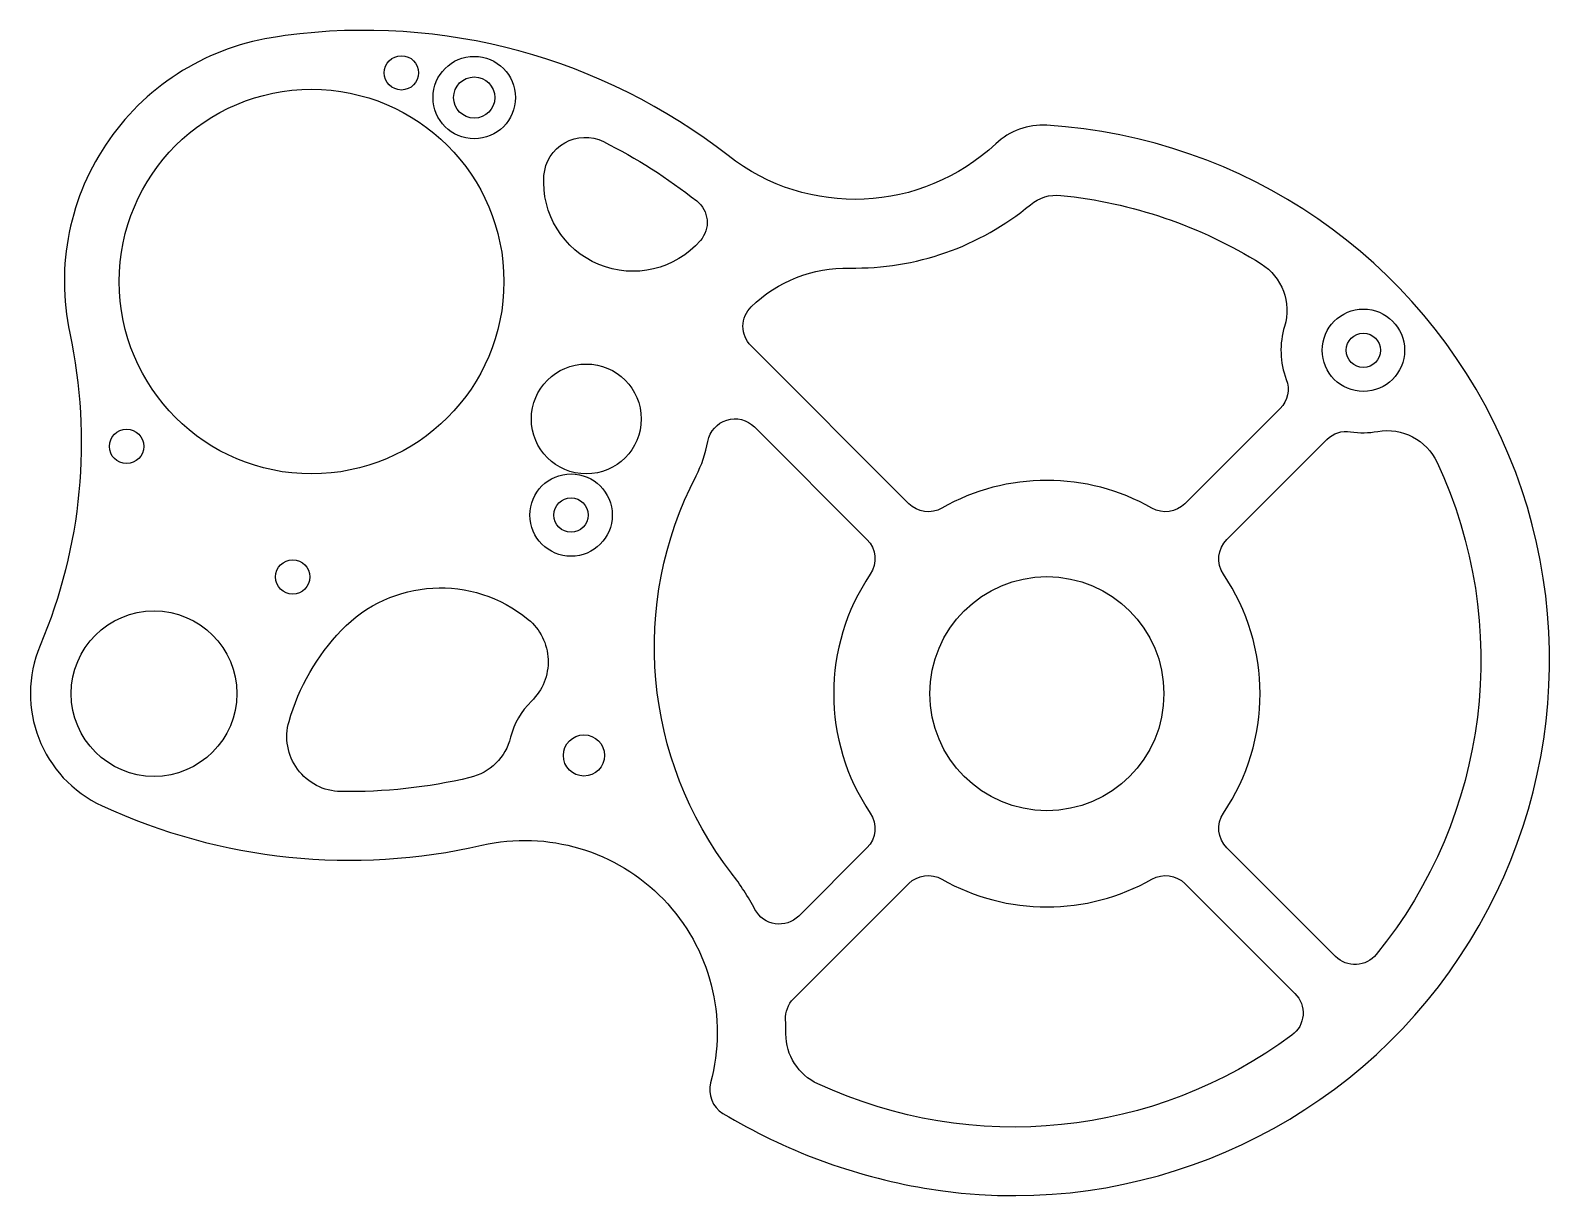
# Model space of a CAD drawing. Header units: millimetres. Extents: x 26 to 137, y -37 to 48.
import ezdxf

# ---------------------------------------------------------------- set-up
doc = ezdxf.new("R2010")
doc.units = ezdxf.units.MM

msp = doc.modelspace()

# ---------------------------------------------------------------- linework, layer by layer
for points in [[(28.87, 26.24, -0.153791), (26.71, 3.5, 0.404636), (31.23, -8.17, 0.166037), (58.87, -11.04, -0.565773), (75.52, -28.33, 0.334595), (76.42, -30.56, 0.09392), (91.08, -36, 1.054476), (100, 41.38, 0.206461), (96.28, 40.04, -0.369619), (76.79, 39.17, 0.202085), (44.55, 47.91, 0.000873), (44, 47.83, 0.435777)], [(74.51, 35.87, -0.427404), (74.78, 32.99, -0.72131), (63.39, 37.72, -0.533801), (67.72, 40.19, -0.05173)], [(89.95, 13.83), (78.46, 25.32, -0.418664), (78.48, 28.17, -0.199963), (85.64, 30.99, 0.180027), (98.8, 35.6, -0.201213), (101.02, 36.28, -0.1147), (115.59, 31.3, -0.339113), (117.3, 26.74, 0.165521), (117.43, 22.88, -0.294814), (116.98, 20.76), (110.05, 13.83, -0.337179), (107.65, 13.51, 0.263578), (92.35, 13.51, -0.337179)], [(86.9, -11.23), (81.93, -16.19, -0.503198), (78.75, -15.72, 0.041454), (77.05, -13.08, -0.291898), (74.46, 15.85, 0.074278), (75.32, 18.37, -0.604141), (78.71, 19.42), (86.9, 11.23, -0.359329), (87.14, 8.69, 0.306297), (87.14, -8.69, -0.359329)], [(113.1, 11.23), (120.39, 18.51, -0.239824), (122.11, 19.07, 0.082731), (124.08, 19.09, -0.339113), (128.4, 16.84, -0.287403), (123.98, -18.99, -0.444724), (121.02, -19.14), (113.1, -11.23, -0.359329), (112.86, -8.69, 0.306297), (112.86, 8.69, -0.359329)], [(44.83, -2.02, -0.121529), (48.65, 4.62, -0.392816), (62.24, 5.41, -0.447212), (62.47, -0.55, 0.140817), (60.96, -3.18, -0.281136), (58, -6.11, -0.0624), (48.6, -7.13, -0.493638)], [(110.05, -13.83), (118.06, -21.84, -0.458161), (117.84, -24.87, -0.274334), (83.32, -28.41, -0.29334), (81, -24.76, 0.013501), (80.98, -23.73, -0.211987), (81.56, -22.22), (89.95, -13.83, -0.337179), (92.35, -13.51, 0.263578), (107.65, -13.51, -0.337179)]]:
    msp.add_lwpolyline(points, format="xyb", close=True)
for centre, radius in [((53.01, 45.2), 1.25), ((58.31, 43.4), 3), ((58.31, 43.4), 1.5), ((46.47, 30), 14), ((123.04, 25), 3), ((123.04, 25), 1.25), ((66.47, 20), 4), ((33, 18), 1.25), ((65.36, 13), 3), ((65.36, 13), 1.25), ((45.1, 8.5), 1.25), ((100, 0), 8.52), ((35, 0), 6.03), ((66.3, -4.5), 1.5)]:
    msp.add_circle(centre, radius)

doc.saveas('drawing.dxf')
